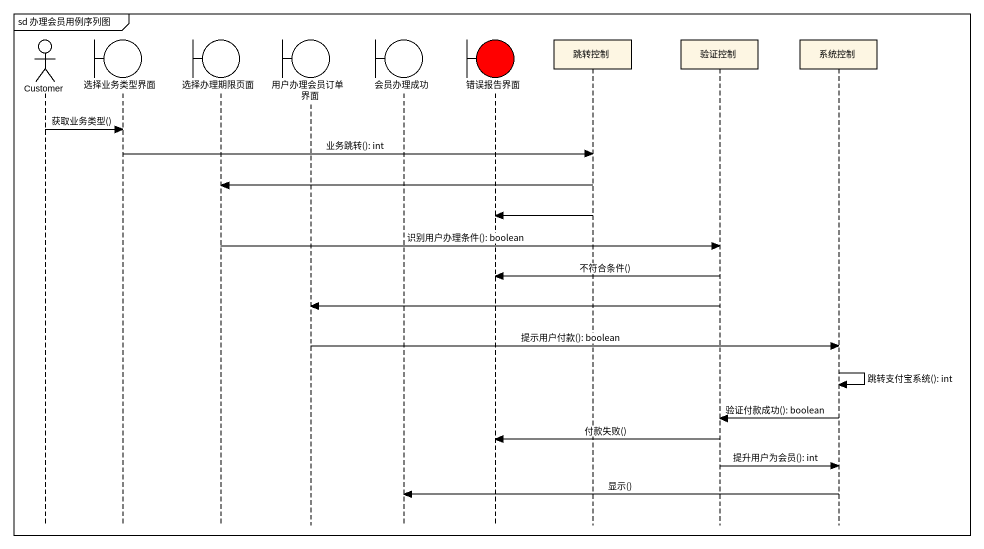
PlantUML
@startuml
mainframe sd 办理会员用例序列图
hide footbox
actor Customer
boundary 选择业务类型界面
boundary 选择办理期限页面
boundary 用户办理会员订单界面
boundary 会员办理成功
boundary 错误报告界面 #FF0000
participant 跳转控制
participant 验证控制
participant 系统控制

Customer -> 选择业务类型界面 : 获取业务类型()
选择业务类型界面 -> 跳转控制 : 业务跳转(): int
跳转控制 -> 选择办理期限页面
跳转控制 -> 错误报告界面
选择办理期限页面 -> 验证控制 : 识别用户办理条件(): boolean
验证控制 -> 错误报告界面 : 不符合条件()
验证控制 -> 用户办理会员订单界面
用户办理会员订单界面 -> 系统控制 : 提示用户付款(): boolean
系统控制 -> 系统控制 : 跳转支付宝系统(): int
系统控制 -> 验证控制 : 验证付款成功(): boolean
验证控制 -> 错误报告界面 : 付款失败()
验证控制 -> 系统控制 : 提升用户为会员(): int
系统控制 -> 会员办理成功 : 显示()
@enduml
